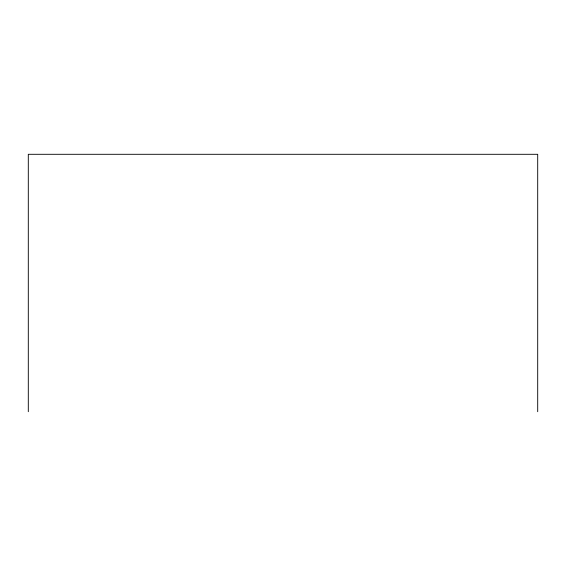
<?xml version="1.0" encoding="UTF-8"?>
<svg xmlns="http://www.w3.org/2000/svg" width="566" height="566" viewBox="0 0 566 566"><rect width="100%" height="100%" fill="white"/><g stroke="black" fill="none" stroke-linecap="round" stroke-linejoin="round"><path stroke-width="0.85" d="M537.7 411.701L537.7 154.299L28.3 154.299L28.3 411.701"/></g></svg>
